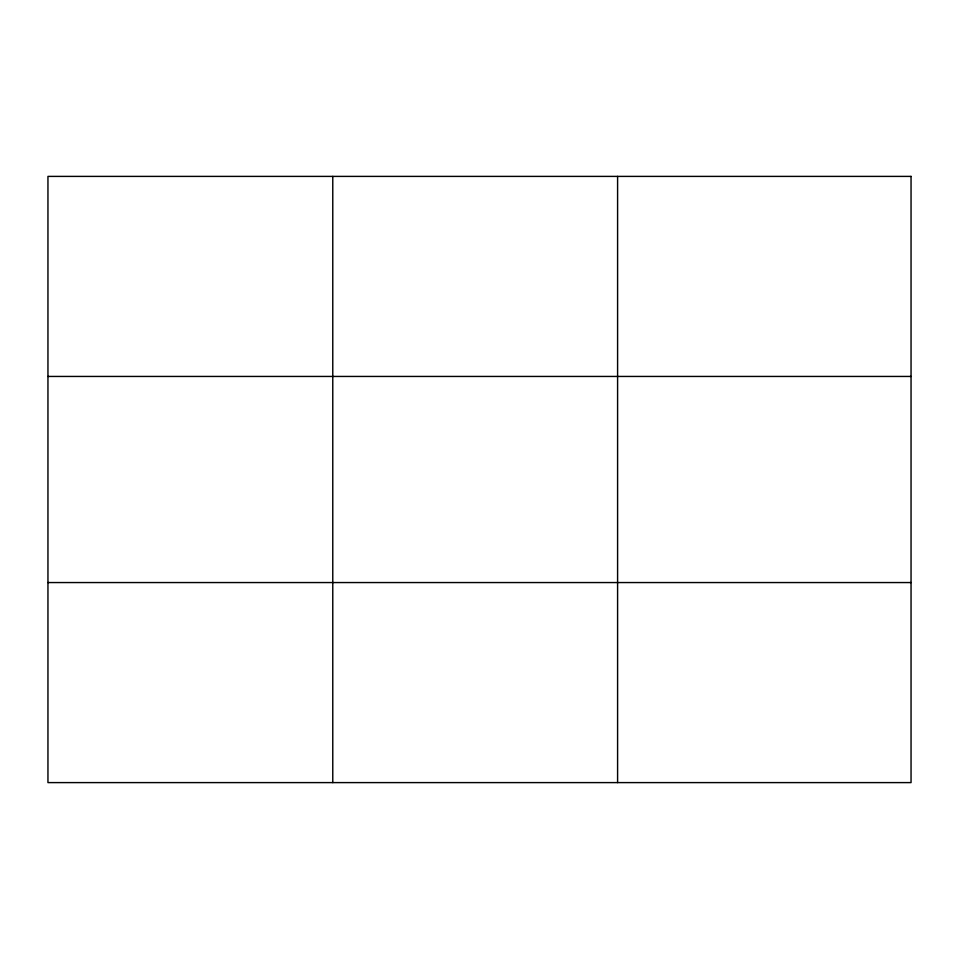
<?xml version="1.0" encoding="UTF-8"?>
<svg xmlns="http://www.w3.org/2000/svg" width="959" height="959" viewBox="0 0 959 959"><rect width="100%" height="100%" fill="white"/><g stroke="black" fill="none" stroke-linecap="round" stroke-linejoin="round"><path stroke-width="1.44" d="M332.773 176.396L332.773 782.604M617.596 176.396L617.596 782.604M47.95 376.443L911.05 376.443M47.95 582.557L911.05 582.557M911.05 176.396L911.05 782.604L47.95 782.604L47.95 176.396L911.05 176.396"/></g></svg>
